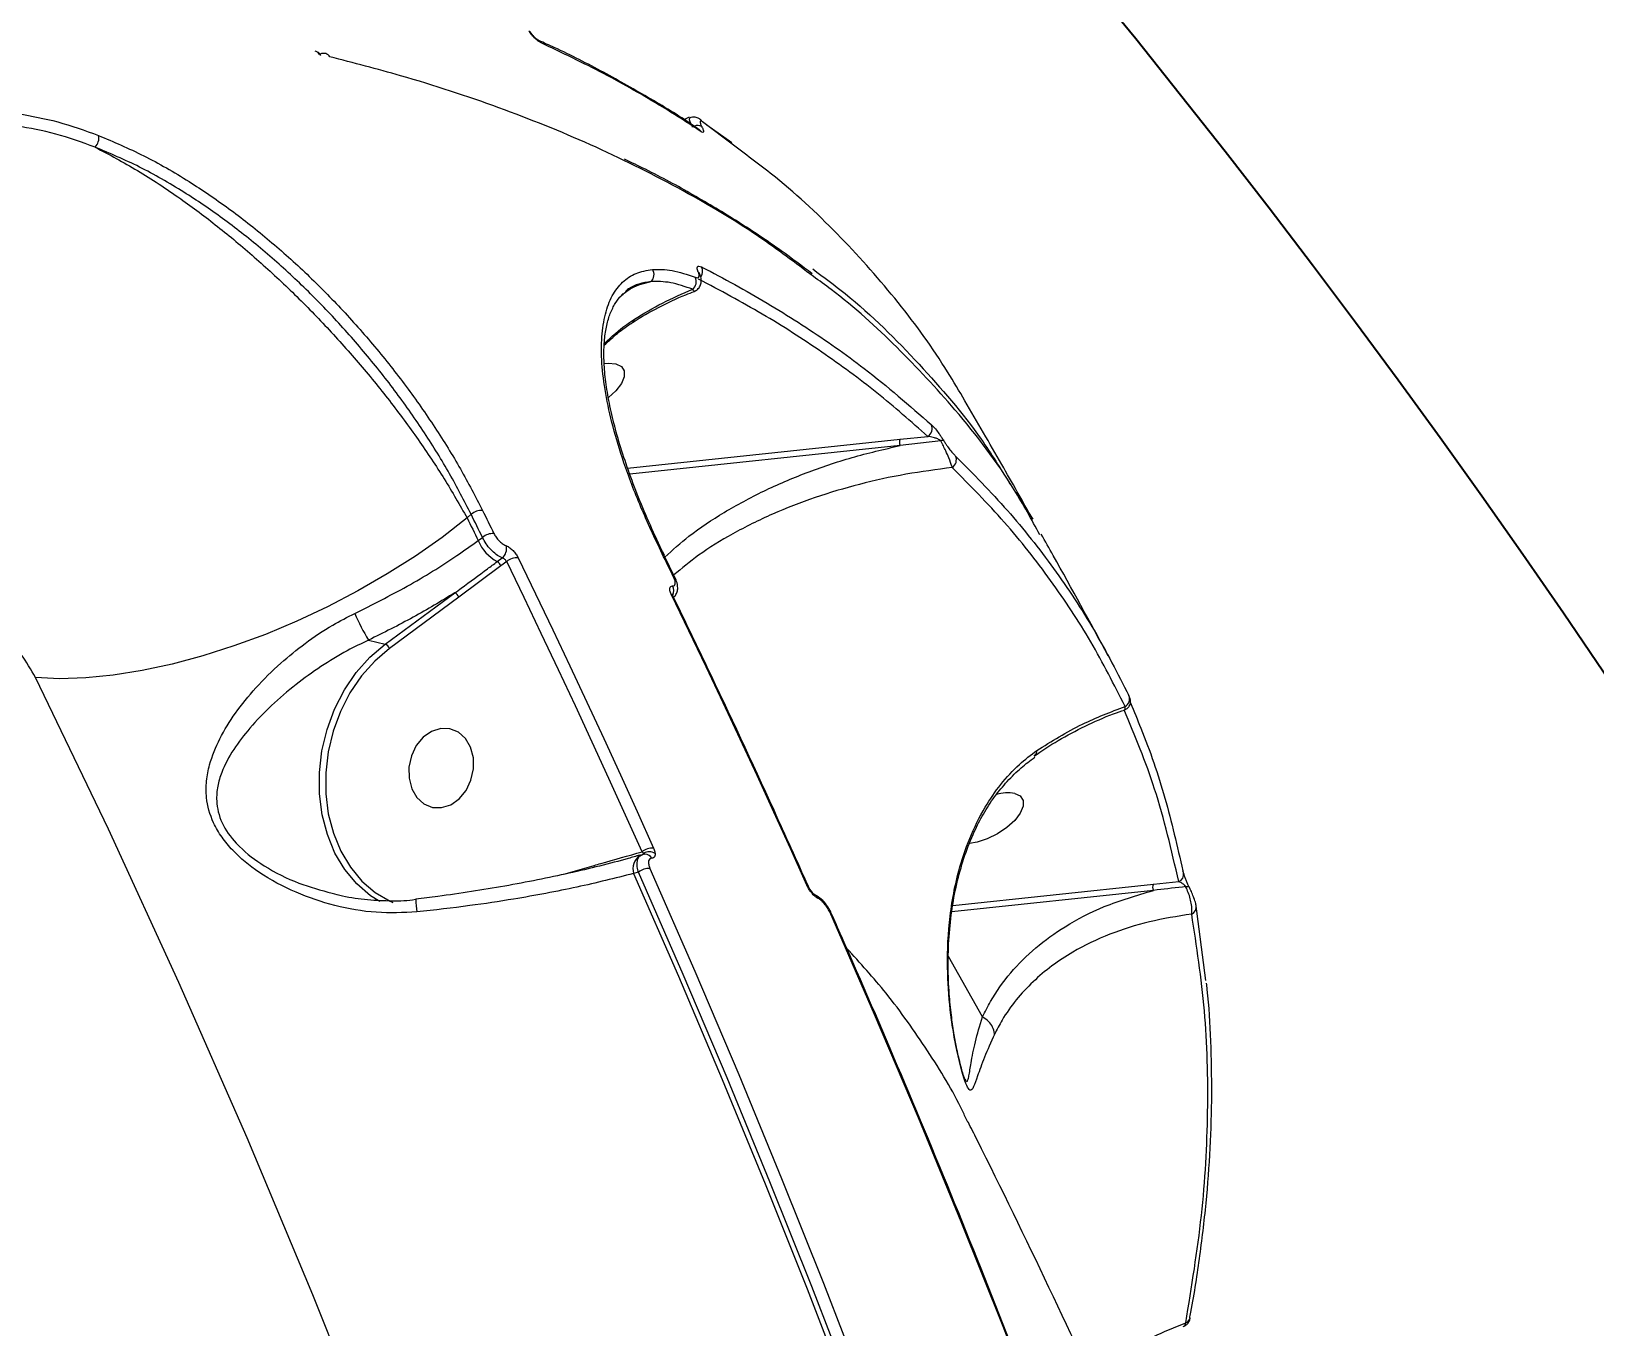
# Model space of a CAD drawing. Header units: millimetres. Extents: x -6901 to 7060, y -7557 to 6158.
# Drawn here: x -435.5 to -260.9, y 2770.2 to 2914.9 of the extents above; entities that cross this region are included whole.
import ezdxf

# ---------------------------------------------------------------- set-up
doc = ezdxf.new("R2010")
doc.units = ezdxf.units.MM
for name, color, linetype in [('DIKOM_ОБЪЕКТ', 7, 'Continuous'), ('DIKOM_РАЗМЕР_ЗОНА', 7, 'Continuous'), ('DIKOM_РАЗМЕР_ОБЪЕКТА', 7, 'Continuous')]:
    doc.layers.add(name, color=color, linetype=linetype)
doc.styles.add('style1', font='arial.ttf', dxfattribs={"width": 0.8})
doc.dimstyles.new('1-50', dxfattribs={"dimtxt": 300, "dimasz": 200, "dimexe": 100, "dimexo": 0, "dimgap": 100, "dimtad": 1, "dimtxsty": 'style1', "dimcen": 200, "dimclrd": 7, "dimclre": 7, "dimclrt": 7, "dimadec": 1, "dimazin": 2, "dimtfac": 1, "dimtmove": 0, "dimatfit": 2, "dimfxl": 0, "dimlwd": 25, "dimlwe": 18, "dimarcsym": 0})

# ---------------------------------------------------------------- blocks, each defined once
blk = doc.blocks.new('*D2')
at = {"layer": 'Defpoints', "color": 0, "transparency": 16777216}
for p in [(-1102.73, 4151.17), (-5819.23, -4492.42), (4721.24, -4492.42)]:
    blk.add_point(p, dxfattribs=at)
at = {"layer": 'DIKOM_РАЗМЕР_ОБЪЕКТА', "color": 7, "lineweight": 18, "transparency": 16777216}
for p, q in [((-1102.73, 4151.17), (-5919.23, 4151.17)), ((4721.24, -4492.42), (-5919.23, -4492.42))]:
    blk.add_line(p, q, dxfattribs=at)
at = {"layer": 'DIKOM_РАЗМЕР_ОБЪЕКТА', "color": 7, "lineweight": 25, "transparency": 16777216}
blk.add_line((-5819.23, 3951.17), (-5819.23, -4292.42), dxfattribs=at)
at = {"layer": 'DIKOM_РАЗМЕР_ОБЪЕКТА', "color": 7, "transparency": 16777216}
for points in [[(-5852.56, 3951.17), (-5785.89, 3951.17), (-5819.23, 4151.17)], [(-5852.56, -4292.42), (-5785.89, -4292.42), (-5819.23, -4492.42)]]:
    blk.add_solid(points, dxfattribs=at)
at = {"layer": 'DIKOM_РАЗМЕР_ОБЪЕКТА', "color": 7, "transparency": 16777216, "insert": (-6072.4, -170.63), "char_height": 300, "attachment_point": 5, "rotation": 90, "style": 'style1'}
blk.add_mtext('8650', dxfattribs=at)
blk = doc.blocks.new('*D3')
at = {"layer": 'Defpoints', "color": 0, "transparency": 16777216}
for p in [(-1553.27, 6158.28), (-6450.85, -6312.94), (5659.92, -6312.94)]:
    blk.add_point(p, dxfattribs=at)
at = {"layer": 'DIKOM_РАЗМЕР_ЗОНА', "color": 7, "lineweight": 18, "transparency": 16777216}
for p, q in [((-1553.27, 6158.28), (-6550.85, 6158.28)), ((5659.92, -6312.94), (-6550.85, -6312.94))]:
    blk.add_line(p, q, dxfattribs=at)
at = {"layer": 'DIKOM_РАЗМЕР_ЗОНА', "color": 7, "lineweight": 25, "transparency": 16777216}
blk.add_line((-6450.85, 5958.28), (-6450.85, -6112.94), dxfattribs=at)
at = {"layer": 'DIKOM_РАЗМЕР_ЗОНА', "color": 7, "transparency": 16777216}
for points in [[(-6484.18, 5958.28), (-6417.52, 5958.28), (-6450.85, 6158.28)], [(-6484.18, -6112.94), (-6417.52, -6112.94), (-6450.85, -6312.94)]]:
    blk.add_solid(points, dxfattribs=at)
at = {"layer": 'DIKOM_РАЗМЕР_ЗОНА', "color": 7, "transparency": 16777216, "insert": (-6704.02, -77.33), "char_height": 300, "attachment_point": 5, "rotation": 90, "style": 'style1'}
blk.add_mtext('12500', dxfattribs=at)

msp = doc.modelspace()

# ---------------------------------------------------------------- linework, layer by layer
at = {"layer": 'DIKOM_ОБЪЕКТ', "color": 7, "linetype": 'Continuous', "lineweight": 15}
for p, q in [((-362, 2905.268), (-362.595, 2904.985)), ((-360.91, 2903.908), (-360.911, 2903.909)), ((-357.065, 2902.131), (-360.527, 2904.76)), ((-357.239, 2902.386), (-360.014, 2904.37)), ((-360.854, 2887.836), (-360.861, 2887.85)), ((-369.385, 2885.56), (-369.563, 2885.405)), ((-368.876, 2866.069), (-338.433, 2869.302)), ((-338.433, 2869.302), (-335.354, 2869.621)), ((-333.912, 2869.123), (-338.43, 2868.602)), ((-338.43, 2868.602), (-368.625, 2865.394)), ((-325.224, 2862.836), (-323.635, 2860.372)), ((-386.349, 2860.916), (-386.799, 2860.507)), ((-385.56, 2857.981), (-385.082, 2858.333)), ((-383.019, 2855.158), (-387.708, 2851.655)), ((-383.442, 2855.629), (-382.88, 2856.043)), ((-382.375, 2855.633), (-383.019, 2855.158)), ((-363.571, 2853.788), (-364.839, 2856.373)), ((-395.954, 2846.415), (-388.183, 2852.143)), ((-387.708, 2851.655), (-395.479, 2845.926)), ((-397.811, 2846.864), (-395.954, 2846.415)), ((-367.257, 2822.897), (-367.454, 2822.839)), ((-375.991, 2820.709), (-372.596, 2821.705)), ((-367.662, 2820.961), (-368.222, 2820.796)), ((-310.145, 2818.909), (-332.667, 2816.516)), ((-332.567, 2817.228), (-310.148, 2819.61)), ((-310.148, 2819.61), (-307.326, 2819.897)), ((-392.535, 2817.909), (-392.535, 2817.907)), ((-305.454, 2817.434), (-304.319, 2808.85)), ((-305.373, 2817.209), (-305.378, 2817.235)), ((-329.23, 2804.788), (-333.041, 2811.545)), ((-306.038, 2771.163), (-306.033, 2771.19))]:
    msp.add_line(p, q, dxfattribs=at)
at = {"layer": 'DIKOM_ОБЪЕКТ', "color": 7, "linetype": 'Continuous', "lineweight": 15, "flags": 128}
for points in [[(-360.861, 2887.85), (-360.873, 2887.873), (-360.995, 2888.004)], [(-371.444, 2877.749), (-371.06, 2877.784), (-370.189, 2877.716)], [(-370.189, 2877.716), (-369.566, 2877.423), (-369.242, 2876.928), (-369.243, 2876.272), (-369.568, 2875.507), (-370.192, 2874.696), (-371.001, 2873.954)], [(-386.799, 2860.507), (-389.592, 2858.344), (-392.575, 2856.253), (-395.72, 2854.252), (-398.999, 2852.36), (-402.381, 2850.595), (-405.835, 2848.972), (-409.331, 2847.506), (-412.837, 2846.21), (-416.319, 2845.097), (-419.748, 2844.176), (-423.09, 2843.456), (-426.317, 2842.944), (-429.398, 2842.643), (-432.305, 2842.558), (-435.013, 2842.688)], [(-386.799, 2860.507), (-386.644, 2860.192), (-386.488, 2859.876), (-386.333, 2859.56), (-386.179, 2859.245), (-386.024, 2858.929), (-385.869, 2858.613), (-385.715, 2858.297), (-385.56, 2857.981)], [(-385.082, 2858.333), (-385.24, 2858.656), (-385.399, 2858.979), (-385.557, 2859.302), (-385.715, 2859.625), (-385.873, 2859.948), (-386.032, 2860.27), (-386.19, 2860.593), (-386.349, 2860.916)], [(-385.08, 2861.352), (-384.922, 2861.03), (-384.763, 2860.707), (-384.604, 2860.384), (-384.446, 2860.061), (-384.288, 2859.738), (-384.129, 2859.415), (-383.971, 2859.091), (-383.813, 2858.768)], [(-367.268, 2823.227), (-369.106, 2827.317), (-370.958, 2831.396), (-372.825, 2835.463), (-374.706, 2839.52), (-376.602, 2843.565), (-378.512, 2847.599), (-380.436, 2851.622), (-382.375, 2855.633)], [(-381.101, 2856.065), (-379.16, 2852.05), (-377.234, 2848.024), (-375.323, 2843.987), (-373.425, 2839.939), (-371.543, 2835.879), (-369.674, 2831.808), (-367.82, 2827.725), (-365.981, 2823.632)], [(-363.741, 2853.914), (-363.899, 2854.238), (-364.057, 2854.561), (-364.216, 2854.884), (-364.374, 2855.207), (-364.533, 2855.53), (-364.691, 2855.853), (-364.85, 2856.176), (-365.009, 2856.499)], [(-348.861, 2819.492), (-350.7, 2823.585), (-352.554, 2827.668), (-354.423, 2831.739), (-356.305, 2835.799), (-358.203, 2839.847), (-360.114, 2843.884), (-362.04, 2847.91), (-363.981, 2851.924)], [(-396.558, 2817.673), (-397.583, 2818.324), (-399.117, 2819.636), (-400.451, 2821.234), (-401.557, 2823.081), (-402.41, 2825.138), (-402.991, 2827.358), (-403.287, 2829.695), (-403.293, 2832.097), (-403.008, 2834.51), (-402.439, 2836.883), (-401.596, 2839.164), (-400.501, 2841.302), (-399.175, 2843.25), (-397.648, 2844.967), (-395.954, 2846.415)], [(-395.479, 2845.926), (-397.122, 2844.523), (-398.602, 2842.858), (-399.888, 2840.968), (-400.95, 2838.895), (-401.767, 2836.684), (-402.319, 2834.383), (-402.596, 2832.042), (-402.59, 2829.714), (-402.302, 2827.448), (-401.739, 2825.294), (-400.912, 2823.3), (-399.84, 2821.509), (-398.546, 2819.96), (-397.058, 2818.687), (-395.409, 2817.718), (-395.085, 2817.572)], [(-334.045, 2530.465), (-337.703, 2550.035), (-341.654, 2569.485), (-345.896, 2588.809), (-350.429, 2608), (-355.252, 2627.052), (-360.361, 2645.959), (-365.757, 2664.715), (-371.436, 2683.314), (-377.398, 2701.751), (-383.641, 2720.019), (-390.162, 2738.112), (-396.959, 2756.025), (-404.031, 2773.752), (-411.374, 2791.287), (-418.987, 2808.625), (-426.868, 2825.761), (-435.013, 2842.688)], [(-388.626, 2828.486), (-387.69, 2829.145), (-386.917, 2830.083), (-386.369, 2831.223), (-386.091, 2832.473), (-386.105, 2833.732), (-386.41, 2834.897), (-386.981, 2835.875), (-387.773, 2836.586), (-388.72, 2836.973), (-389.747, 2837.004), (-390.769, 2836.676), (-391.705, 2836.017), (-392.478, 2835.079), (-393.026, 2833.939), (-393.304, 2832.689), (-393.29, 2831.43), (-392.985, 2830.265), (-392.414, 2829.287), (-391.622, 2828.576), (-390.675, 2828.189), (-389.649, 2828.158), (-388.626, 2828.486)], [(-325.644, 2829.751), (-325.022, 2829.457), (-324.698, 2828.963), (-324.698, 2828.306), (-325.024, 2827.541), (-325.648, 2826.73), (-326.519, 2825.938), (-327.568, 2825.23), (-328.71, 2824.662), (-329.85, 2824.282), (-330.687, 2824.134)], [(-367.454, 2822.839), (-367.5, 2822.824), (-367.511, 2822.82)], [(-367.225, 2822.876), (-367.232, 2822.874), (-367.263, 2822.87)], [(-368.222, 2820.796), (-363.203, 2809.327), (-358.298, 2797.775), (-353.507, 2786.14), (-348.831, 2774.425), (-344.271, 2762.63), (-339.827, 2750.758), (-335.5, 2738.81), (-331.29, 2726.788)], [(-330.811, 2727.141), (-335.013, 2739.138), (-339.331, 2751.062), (-343.765, 2762.909), (-348.316, 2774.68), (-352.981, 2786.372), (-357.761, 2797.984), (-362.655, 2809.514), (-367.662, 2820.961)], [(-366.378, 2821.364), (-361.367, 2809.908), (-356.469, 2798.368), (-351.685, 2786.747), (-347.016, 2775.045), (-342.462, 2763.265), (-338.024, 2751.407), (-333.702, 2739.474), (-329.497, 2727.467)], [(-306.781, 2820.867), (-306.797, 2820.93), (-306.862, 2821.089)], [(-306.551, 2819.333), (-306.463, 2819.347), (-306.384, 2819.354), (-306.315, 2819.352), (-306.256, 2819.343), (-306.209, 2819.326), (-306.174, 2819.301), (-306.154, 2819.274)], [(-309.425, 2722.613), (-313.63, 2734.621), (-317.952, 2746.554), (-322.39, 2758.411), (-326.944, 2770.192), (-331.613, 2781.893), (-336.397, 2793.515), (-341.295, 2805.055), (-346.307, 2816.511)]]:
    msp.add_lwpolyline(points, dxfattribs=at)
at = {"layer": 'DIKOM_ОБЪЕКТ', "color": 7, "linetype": 'Continuous', "lineweight": 15}
for centre, radius, start, end in [((-403.945, 2911.972), 0.702, 27.64255, 76.85431), ((-404.002, 2911.68), 1, 29.36885, 76.57745), ((-379.24, 2913.24), 0.742, 29.08269, 66.06932), ((-403.364, 2912.026), 0.274, 31.62028, 81.24639), ((-402.824, 2911.395), 1, 76.23401, 113.59155), ((-402.766, 2911.684), 0.706, 27.74049, 75.2103), ((-361.047, 2903.463), 0.874, 58.89544, 114.87511), ((-361.327, 2903.281), 0.754, 29.39259, 56.5852), ((-361.186, 2904.387), 0.757, 29.52795, 58.41298), ((-429.46, 2902.946), 1.532, 317.66193, 10.49338), ((-366.965, 2887.68), 1.039, 311.97769, 34.58984), ((-361.56, 2888.069), 1.063, 323.37107, 26.23561), ((-362.298, 2886.88), 1.085, 309.71273, 27.79476), ((-335.885, 2870.497), 1.025, 301.23914, 24.9999), ((-337.805, 2868.955), 0.718, 151.01999, 209.43798), ((-333.723, 2868.674), 0.487, 71.20713, 112.89002), ((-333.173, 2866.991), 1.015, 303.03487, 25.00878), ((-385.171, 2859.556), 1.799, 87.0996, 130.8829), ((-383.905, 2856.965), 1.806, 87.08606, 130.7126), ((-381.161, 2859.811), 4.764, 202.58817, 241.39138), ((-383.704, 2857.051), 1.302, 309.27704, 16.37404), ((-383.9, 2854.791), 0.954, 22.61188, 61.35934), ((-381.2, 2854.262), 1.805, 86.84176, 130.59809), ((-365.059, 2856.253), 0.251, 28.58057, 78.33864), ((-363.792, 2853.667), 0.252, 29.30048, 78.24105), ((-388.525, 2851.336), 0.877, 21.35989, 67.07337), ((-364.029, 2851.676), 0.253, 28.61148, 78.9133), ((-364.829, 2852.368), 1.117, 333.4582, 29.70246), ((-379.773, 2858.007), 21.202, 202.61247, 211.70617), ((-396.295, 2845.608), 0.876, 21.32939, 67.11106), ((-313.741, 2840.275), 0.928, 297.60102, 25.29551), ((-326.382, 2825.137), 4.672, 80.91649, 106.12292), ((-366.1, 2821.763), 1.873, 86.37014, 128.57986), ((-366.345, 2821.273), 1.937, 127.01089, 194.25512), ((-367.309, 2823.09), 0.23, 291.55223, 353.78873), ((-366.477, 2821.947), 1.271, 58.49511, 118.35866), ((-366.913, 2822.127), 0.825, 26.78041, 89.35253), ((-373.233, 2821.623), 0.643, 348.18978, 7.37807), ((-366.493, 2819.484), 1.884, 86.51893, 128.38499), ((-307.663, 2820.724), 0.893, 292.163, 9.17771), ((-348.905, 2819.251), 0.245, 26.95411, 79.68221), ((-347.983, 2818.184), 0.823, 121.17876, 127.20827), ((-348.164, 2817.824), 0.609, 17.04703, 63.71655), ((-309.52, 2819.262), 0.718, 151.03661, 209.4311), ((-372.763, 2818.999), 19.803, 183.16088, 187.22842), ((-346.352, 2816.272), 0.243, 26.98009, 79.2099), ((-306.243, 2817.07), 0.881, 294.45128, 9.04252), ((-306.802, 2771.359), 0.788, 289.70296, 345.61667)]:
    msp.add_arc(centre, radius, start, end, dxfattribs=at)
for points, knots in [([(-378.592, 2913.601), (-378.611, 2913.61), (-378.715, 2913.661), (-378.941, 2913.818), (-379.275, 2914.131), (-379.612, 2914.517), (-379.797, 2914.788), (-379.89, 2914.924)], [0, 0, 0, 0, 0.0545959, 0.2913425, 0.5278301, 0.7639779, 1, 1, 1, 1]), ([(-378.927, 2913.913), (-378.926, 2913.912), (-378.917, 2913.909), (-378.95, 2913.925), (-379.024, 2913.978), (-379.161, 2914.092), (-379.353, 2914.283), (-379.574, 2914.543), (-379.731, 2914.755), (-379.791, 2914.855), (-379.796, 2914.863)], [0, 0, 0, 0, 0.0079189, 0.1040368, 0.2172355, 0.3650016, 0.5434822, 0.7553426, 0.9798172, 1, 1, 1, 1]), ([(-360.916, 2903.903), (-361.049, 2903.997), (-362.763, 2905.198), (-366.294, 2907.342), (-371.541, 2910.303), (-375.719, 2912.455), (-378.211, 2913.565), (-378.783, 2913.82)], [0, 0, 0, 0, 0.0249433, 0.3200972, 0.6160455, 0.9118716, 1, 1, 1, 1]), ([(-360.671, 2903.65), (-360.95, 2903.836), (-362.348, 2904.765), (-365.888, 2906.997), (-371.486, 2910.204), (-376.222, 2912.468), (-378.592, 2913.601)], [0, 0, 0, 0, 0.0507677, 0.2538472, 0.6266962, 1, 1, 1, 1]), ([(-348.129, 2887.475), (-350.142, 2888.994), (-354.84, 2892.539), (-363.158, 2897.448), (-372.822, 2902.254), (-383.176, 2906.419), (-392.954, 2909.641), (-399.483, 2911.326), (-402.142, 2912.012)], [0, 0, 0, 0, 0.1394921, 0.3256447, 0.5117974, 0.6932347, 0.875084, 1, 1, 1, 1]), ([(-436.882, 2905.653), (-435.443, 2905.397), (-432.544, 2904.88), (-429.491, 2903.779), (-427.954, 2903.225)], [0, 0, 0, 0, 0.4964936, 1, 1, 1, 1]), ([(-428.328, 2901.914), (-429.811, 2902.45), (-432.798, 2903.529), (-435.634, 2904.036), (-437.063, 2904.291)], [0, 0, 0, 0, 0.4964811, 1, 1, 1, 1]), ([(-361.62, 2904.171), (-361.635, 2904.2), (-361.749, 2904.427), (-361.914, 2904.797), (-362.016, 2905.118), (-361.964, 2905.137), (-361.942, 2905.145)], [0, 0, 0, 0, 0.048495, 0.3878171, 0.7398284, 1, 1, 1, 1]), ([(-360.76, 2905.006), (-360.788, 2905.027), (-360.914, 2905.123), (-361.185, 2905.242), (-361.603, 2905.3), (-361.849, 2905.204), (-361.952, 2905.163)], [0, 0, 0, 0, 0.0961697, 0.436969, 0.7614827, 1, 1, 1, 1]), ([(-360.527, 2904.76), (-360.594, 2904.798), (-360.726, 2904.873), (-360.802, 2904.799), (-360.772, 2904.593), (-360.674, 2904.364), (-360.604, 2904.228), (-360.595, 2904.211)], [0, 0, 0, 0, 0.2478565, 0.4958937, 0.736414, 0.9669705, 1, 1, 1, 1]), ([(-360.595, 2904.211), (-360.587, 2904.196), (-360.516, 2904.059), (-360.417, 2903.826), (-360.386, 2903.615), (-360.466, 2903.538), (-360.602, 2903.613), (-360.671, 2903.65)], [0, 0, 0, 0, 0.0299103, 0.2617992, 0.5039696, 0.7520433, 1, 1, 1, 1]), ([(-427.954, 2903.225), (-426.279, 2902.513), (-422.931, 2901.089), (-418.057, 2898.285), (-413.436, 2895.146), (-409.105, 2891.75), (-404.902, 2888.009), (-400.882, 2883.962), (-397.085, 2879.676), (-393.555, 2875.211), (-390.355, 2870.626), (-387.471, 2865.98), (-385.876, 2862.893), (-385.08, 2861.352)], [0, 0, 0, 0, 0.1009694, 0.2019355, 0.2903377, 0.3790213, 0.4674249, 0.5561128, 0.6450877, 0.7337804, 0.8224245, 0.911353, 1, 1, 1, 1]), ([(-331.2, 2873.579), (-331.835, 2874.662), (-334.069, 2878.475), (-338.531, 2884.657), (-344.961, 2891.909), (-351.125, 2897.757), (-355.476, 2900.961), (-357.065, 2902.131)], [0, 0, 0, 0, 0.0995089, 0.3502894, 0.6010693, 0.8542984, 1, 1, 1, 1]), ([(-428.328, 2901.914), (-426.764, 2901.084), (-423.637, 2899.423), (-419.033, 2896.381), (-414.66, 2893.11), (-410.56, 2889.691), (-406.538, 2885.991), (-402.646, 2882.042), (-398.929, 2877.902), (-395.434, 2873.624), (-392.222, 2869.261), (-389.288, 2864.863), (-387.628, 2861.957), (-386.799, 2860.507)], [0, 0, 0, 0, 0.1033751, 0.2067492, 0.2946079, 0.3827362, 0.47059, 0.5587494, 0.6471799, 0.7353374, 0.8234662, 0.9118688, 1, 1, 1, 1]), ([(-386.349, 2860.916), (-387.127, 2862.426), (-388.686, 2865.453), (-391.507, 2870.006), (-394.638, 2874.499), (-398.092, 2878.874), (-401.808, 2883.072), (-405.744, 2887.036), (-409.86, 2890.697), (-414.101, 2894.02), (-418.628, 2897.09), (-423.405, 2899.83), (-426.687, 2901.219), (-428.328, 2901.914)], [0, 0, 0, 0, 0.0886934, 0.1776664, 0.2663577, 0.3550669, 0.4440568, 0.5327613, 0.6211386, 0.7097991, 0.7981773, 0.8990864, 1, 1, 1, 1]), ([(-348.256, 2887.763), (-349.401, 2888.634), (-352.049, 2890.648), (-356.493, 2893.595), (-361.553, 2896.624), (-365.798, 2898.948), (-368.437, 2900.197), (-369.218, 2900.567)], [0, 0, 0, 0, 0.1821818, 0.4212284, 0.6602203, 0.8993841, 1, 1, 1, 1]), ([(-365.009, 2856.499), (-365.836, 2858.253), (-367.489, 2861.761), (-369.278, 2866.505), (-370.564, 2870.746), (-371.384, 2874.468), (-371.807, 2877.844), (-371.813, 2880.811), (-371.422, 2883.338), (-370.648, 2885.392), (-369.486, 2886.909), (-368, 2887.937), (-366.739, 2888.159), (-366.11, 2888.27)], [0, 0, 0, 0, 0.1021829, 0.2043679, 0.2924915, 0.3808914, 0.4690134, 0.5574028, 0.6460768, 0.7344679, 0.822883, 0.9115809, 1, 1, 1, 1]), ([(-366.11, 2888.27), (-365.394, 2888.278), (-363.951, 2888.293), (-362.213, 2887.69), (-361.338, 2887.386)], [0, 0, 0, 0, 0.4964925, 1, 1, 1, 1]), ([(-360.995, 2888.004), (-361.008, 2888.034), (-361.066, 2888.165), (-361.123, 2888.38), (-361.095, 2888.585), (-360.932, 2888.67), (-360.718, 2888.584), (-360.607, 2888.539)], [0, 0, 0, 0, 0.0490643, 0.2179073, 0.4266842, 0.7022478, 1, 1, 1, 1]), ([(-360.607, 2888.539), (-360.294, 2888.378), (-358.728, 2887.572), (-354.742, 2885.411), (-348.907, 2881.862), (-341.788, 2876.885), (-337.401, 2873.06), (-334.957, 2870.93)], [0, 0, 0, 0, 0.032166, 0.1608349, 0.4183959, 0.675956, 1, 1, 1, 1]), ([(-348.196, 2888.313), (-346.973, 2887.408), (-342.577, 2884.154), (-336.283, 2877.815), (-330.142, 2870.728), (-327.225, 2866.008), (-326.189, 2864.332)], [0, 0, 0, 0, 0.1332372, 0.4790195, 0.8150409, 1, 1, 1, 1]), ([(-369.902, 2885.044), (-369.562, 2885.356), (-368.703, 2886.144), (-367.392, 2886.652), (-366.451, 2886.867), (-366.27, 2886.908)], [0, 0, 0, 0, 0.3454585, 0.8744454, 1, 1, 1, 1]), ([(-366.27, 2886.908), (-367.185, 2886.758), (-368.255, 2886.583), (-369.011, 2885.889), (-369.12, 2885.789)], [0, 0, 0, 0, 0.8550072, 1, 1, 1, 1]), ([(-361.605, 2886.045), (-362.449, 2886.338), (-364.149, 2886.93), (-365.56, 2886.915), (-366.27, 2886.908)], [0, 0, 0, 0, 0.496485, 1, 1, 1, 1]), ([(-361.423, 2885.842), (-361.406, 2885.845), (-361.24, 2885.878), (-360.951, 2886.118), (-360.698, 2886.523), (-360.628, 2886.987), (-360.677, 2887.41), (-360.811, 2887.703), (-360.876, 2887.845)], [0, 0, 0, 0, 0.0216979, 0.2194422, 0.422287, 0.6037195, 0.8083267, 1, 1, 1, 1]), ([(-361.338, 2887.386), (-361.234, 2887.356), (-361.028, 2887.298), (-360.883, 2887.419), (-360.862, 2887.655), (-360.952, 2887.891), (-360.995, 2888.004)], [0, 0, 0, 0, 0.2974553, 0.5890315, 0.8028406, 1, 1, 1, 1]), ([(-335.354, 2869.621), (-337.217, 2871.265), (-340.943, 2874.553), (-347.142, 2879.086), (-353.747, 2883.348), (-358.545, 2885.908), (-360.943, 2887.188)], [0, 0, 0, 0, 0.2493145, 0.4986282, 0.7493132, 1, 1, 1, 1]), ([(-360.852, 2887.835), (-360.861, 2887.853), (-360.884, 2887.903), (-360.889, 2887.933), (-360.887, 2887.921), (-360.887, 2887.92)], [0, 0, 0, 0, 0.3451519, 0.9737161, 1, 1, 1, 1]), ([(-322.837, 2858.624), (-323.759, 2860.322), (-326.438, 2865.255), (-331.8, 2872.238), (-338.72, 2879.637), (-344.067, 2884.564), (-347.464, 2886.999), (-348.129, 2887.475)], [0, 0, 0, 0, 0.1533504, 0.4454187, 0.6924468, 0.9397639, 1, 1, 1, 1]), ([(-364.774, 2856.367), (-364.864, 2856.544), (-365.5, 2857.805), (-366.527, 2860.092), (-367.835, 2863.202), (-368.947, 2866.199), (-369.872, 2869.062), (-370.597, 2871.761), (-371.119, 2874.27), (-371.438, 2876.567), (-371.555, 2878.633), (-371.482, 2880.462), (-371.235, 2882.049), (-370.829, 2883.407), (-370.256, 2884.503), (-369.816, 2885.148), (-369.53, 2885.367), (-369.521, 2885.374)], [0, 0, 0, 0, 0.0126338, 0.0898049, 0.167265, 0.2447624, 0.322003, 0.3987594, 0.4748244, 0.5500533, 0.6243581, 0.6978238, 0.7710596, 0.8450539, 0.9202155, 0.9974139, 1, 1, 1, 1]), ([(-368.376, 2882.299), (-368.336, 2882.327), (-367.418, 2882.971), (-365.419, 2884.032), (-363.132, 2885.179), (-361.733, 2885.686), (-361.407, 2885.805)], [0, 0, 0, 0, 0.0196832, 0.4453079, 0.8705596, 1, 1, 1, 1]), ([(-368.103, 2882.717), (-367.079, 2883.336), (-365.023, 2884.58), (-362.747, 2885.555), (-361.605, 2886.045)], [0, 0, 0, 0, 0.4978633, 1, 1, 1, 1]), ([(-361.426, 2885.864), (-361.424, 2885.855), (-361.415, 2885.802), (-361.518, 2885.935), (-361.605, 2886.045)], [0, 0, 0, 0, 0.1691521, 1, 1, 1, 1]), ([(-371.477, 2879.798), (-371.063, 2880.188), (-370.124, 2881.072), (-369.066, 2881.889), (-368.446, 2882.249), (-368.381, 2882.287)], [0, 0, 0, 0, 0.4131892, 0.9379512, 1, 1, 1, 1]), ([(-371.469, 2880.008), (-370.651, 2880.756), (-369.557, 2881.758), (-368.397, 2882.524), (-368.103, 2882.717)], [0, 0, 0, 0, 0.7469197, 1, 1, 1, 1]), ([(-368.103, 2882.717), (-368.111, 2882.693), (-368.14, 2882.596), (-368.216, 2882.429), (-368.339, 2882.365), (-368.407, 2882.329)], [0, 0, 0, 0, 0.1320271, 0.5250488, 1, 1, 1, 1]), ([(-323.634, 2860.373), (-324.781, 2862.409), (-327.266, 2866.82), (-329.826, 2871.212), (-331.205, 2873.576)], [0, 0, 0, 0, 0.4617639, 1, 1, 1, 1]), ([(-334.957, 2870.93), (-334.923, 2870.898), (-334.758, 2870.742), (-334.452, 2870.401), (-334.068, 2869.901), (-333.781, 2869.489), (-333.638, 2869.254), (-333.566, 2869.136)], [0, 0, 0, 0, 0.0950865, 0.471949, 0.7157653, 0.857213, 1, 1, 1, 1]), ([(-333.912, 2869.123), (-333.935, 2869.145), (-333.979, 2869.188), (-334.091, 2869.261), (-334.305, 2869.369), (-334.699, 2869.502), (-335.066, 2869.582), (-335.305, 2869.614), (-335.354, 2869.621)], [0, 0, 0, 0, 0.0461034, 0.090106, 0.2101203, 0.4598209, 0.8891655, 1, 1, 1, 1]), ([(-332.62, 2866.141), (-332.634, 2866.193), (-332.713, 2866.47), (-332.931, 2867.069), (-333.293, 2867.893), (-333.616, 2868.564), (-333.811, 2868.933), (-333.912, 2869.123)], [0, 0, 0, 0, 0.0825345, 0.4350396, 0.6772324, 0.8329492, 1, 1, 1, 1]), ([(-333.566, 2869.136), (-333.496, 2869.021), (-333.357, 2868.793), (-333.081, 2868.396), (-332.718, 2867.92), (-332.434, 2867.599), (-332.282, 2867.449), (-332.253, 2867.42)], [0, 0, 0, 0, 0.1455901, 0.2899045, 0.5320839, 0.909786, 1, 1, 1, 1]), ([(-364.729, 2856.148), (-363.847, 2856.939), (-361.812, 2858.763), (-358.088, 2861.205), (-353.72, 2863.576), (-348.943, 2865.609), (-343.871, 2867.332), (-340.244, 2868.178), (-338.43, 2868.602)], [0, 0, 0, 0, 0.1291142, 0.298077, 0.471968, 0.6458725, 0.8229365, 1, 1, 1, 1]), ([(-332.253, 2867.42), (-330.279, 2865.423), (-326.33, 2861.428), (-321.209, 2854.908), (-316.635, 2848.039), (-314.146, 2843.127), (-312.902, 2840.672)], [0, 0, 0, 0, 0.2490975, 0.498194, 0.7490975, 1, 1, 1, 1]), ([(-332.62, 2866.141), (-334.357, 2865.912), (-337.918, 2865.444), (-343.026, 2864.308), (-348.009, 2862.828), (-352.746, 2860.993), (-357.081, 2858.832), (-360.791, 2856.573), (-362.826, 2854.883), (-363.737, 2854.126)], [0, 0, 0, 0, 0.1422525, 0.2915548, 0.4408591, 0.5926708, 0.744471, 0.8855747, 1, 1, 1, 1]), ([(-313.311, 2839.453), (-314.543, 2841.886), (-317.007, 2846.752), (-321.553, 2853.593), (-326.668, 2860.118), (-330.636, 2864.133), (-332.62, 2866.141)], [0, 0, 0, 0, 0.2490971, 0.4981941, 0.7490974, 1, 1, 1, 1]), ([(-383.813, 2858.768), (-383.736, 2858.629), (-383.582, 2858.352), (-383.243, 2857.956), (-382.873, 2857.634), (-382.604, 2857.477), (-382.472, 2857.425), (-382.455, 2857.418)], [0, 0, 0, 0, 0.2405325, 0.4810066, 0.7218828, 0.9628761, 1, 1, 1, 1]), ([(-315.206, 2845.128), (-317.233, 2848.864), (-319.7, 2853.409), (-322.239, 2857.906), (-322.69, 2858.706)], [0, 0, 0, 0, 0.8220855, 1, 1, 1, 1]), ([(-399.345, 2849.855), (-397.372, 2850.841), (-393.369, 2852.842), (-388.822, 2855.656), (-386.348, 2857.42), (-385.56, 2857.981)], [0, 0, 0, 0, 0.3984766, 0.8085172, 1, 1, 1, 1]), ([(-382.88, 2856.043), (-382.908, 2856.055), (-383.123, 2856.146), (-383.56, 2856.413), (-384.162, 2856.961), (-384.71, 2857.631), (-384.958, 2858.099), (-385.082, 2858.333)], [0, 0, 0, 0, 0.0371213, 0.2779573, 0.5187848, 0.7593498, 1, 1, 1, 1]), ([(-382.455, 2857.418), (-382.437, 2857.411), (-382.305, 2857.358), (-382.037, 2857.202), (-381.668, 2856.878), (-381.331, 2856.482), (-381.178, 2856.204), (-381.101, 2856.065)], [0, 0, 0, 0, 0.0373139, 0.2782272, 0.5190707, 0.7595186, 1, 1, 1, 1]), ([(-388.183, 2852.143), (-387.938, 2852.32), (-386.711, 2853.206), (-385.134, 2854.38), (-383.806, 2855.36), (-383.442, 2855.629)], [0, 0, 0, 0, 0.1536478, 0.768292, 1, 1, 1, 1]), ([(-382.375, 2855.633), (-382.405, 2855.676), (-382.464, 2855.763), (-382.59, 2855.885), (-382.727, 2855.981), (-382.825, 2856.028), (-382.873, 2856.041), (-382.88, 2856.043)], [0, 0, 0, 0, 0.2402495, 0.4812312, 0.7222738, 0.9628997, 1, 1, 1, 1]), ([(-363.859, 2852.921), (-363.784, 2852.93), (-363.635, 2852.949), (-363.541, 2853.151), (-363.559, 2853.457), (-363.656, 2853.736), (-363.731, 2853.893), (-363.741, 2853.914)], [0, 0, 0, 0, 0.2407133, 0.481308, 0.7220774, 0.9627635, 1, 1, 1, 1]), ([(-363.819, 2851.618), (-363.748, 2851.664), (-363.544, 2851.798), (-363.356, 2852.157), (-363.258, 2852.614), (-363.316, 2853.137), (-363.43, 2853.537), (-363.566, 2853.771), (-363.577, 2853.789)], [0, 0, 0, 0, 0.1025819, 0.2925124, 0.4769771, 0.690263, 0.9761426, 1, 1, 1, 1]), ([(-388.183, 2852.143), (-389.707, 2851.219), (-392.782, 2849.352), (-396.125, 2847.698), (-397.811, 2846.864)], [0, 0, 0, 0, 0.4956336, 1, 1, 1, 1]), ([(-363.981, 2851.924), (-363.991, 2851.945), (-364.065, 2852.103), (-364.161, 2852.383), (-364.178, 2852.689), (-364.083, 2852.892), (-363.933, 2852.911), (-363.859, 2852.921)], [0, 0, 0, 0, 0.0372963, 0.2779177, 0.5185619, 0.7592277, 1, 1, 1, 1]), ([(-363.802, 2851.794), (-363.819, 2851.827), (-363.861, 2851.912), (-363.888, 2851.997), (-363.894, 2852.04), (-363.893, 2852.029), (-363.893, 2852.028)], [0, 0, 0, 0, 0.2519302, 0.6299292, 0.9695597, 1, 1, 1, 1]), ([(-348.687, 2819.363), (-349.962, 2822.198), (-353.662, 2830.417), (-358.704, 2841.228), (-362.532, 2849.155), (-363.807, 2851.797)], [0, 0, 0, 0, 0.25979, 0.7532654, 1, 1, 1, 1]), ([(-435.013, 2842.688), (-435.505, 2843.559), (-436.484, 2845.289), (-438.666, 2847.681), (-441.09, 2849.559), (-443.36, 2850.665), (-444.62, 2850.842), (-445.145, 2850.916)], [0, 0, 0, 0, 0.2180238, 0.4332431, 0.6437934, 0.8514391, 1, 1, 1, 1]), ([(-392.408, 2816.507), (-393.923, 2816.439), (-397.001, 2816.299), (-401.564, 2817.115), (-405.999, 2818.594), (-409.892, 2820.674), (-412.617, 2822.899), (-414.23, 2824.841), (-415.39, 2826.817), (-415.971, 2828.988), (-415.949, 2831.154), (-415.518, 2833.367), (-414.482, 2835.905), (-412.72, 2838.756), (-410.437, 2841.577), (-407.802, 2844.196), (-404.903, 2846.556), (-402.108, 2848.447), (-400.174, 2849.432), (-399.345, 2849.855)], [0, 0, 0, 0, 0.074758, 0.1519097, 0.2273913, 0.3051771, 0.368848, 0.4010384, 0.4343293, 0.4904581, 0.5277997, 0.5660833, 0.6301007, 0.6957651, 0.7637277, 0.8332221, 0.8928267, 0.9540617, 1, 1, 1, 1]), ([(-397.811, 2846.864), (-398.609, 2846.481), (-400.454, 2845.596), (-403.185, 2843.918), (-406.037, 2841.858), (-408.718, 2839.557), (-411.056, 2837.136), (-412.951, 2834.661), (-414.122, 2832.494), (-414.697, 2830.553), (-414.862, 2828.698), (-414.341, 2826.446), (-413.128, 2824.733), (-411.538, 2823.1), (-409.278, 2821.416), (-405.765, 2819.655), (-403.128, 2818.933), (-401.88, 2818.591)], [0, 0, 0, 0, 0.055862, 0.1291133, 0.204292, 0.2880223, 0.3734698, 0.4509534, 0.530018, 0.5732853, 0.6175862, 0.6801752, 0.7419977, 0.75317, 0.8269648, 0.9180908, 1, 1, 1, 1]), ([(-323.182, 2834.527), (-321.52, 2835.57), (-318.456, 2837.493), (-314.926, 2838.838), (-313.311, 2839.453)], [0, 0, 0, 0, 0.5425534, 1, 1, 1, 1]), ([(-313.39, 2839.115), (-313.365, 2839.113), (-313.281, 2839.107), (-313.298, 2839.31), (-313.311, 2839.453)], [0, 0, 0, 0, 0.2920079, 1, 1, 1, 1]), ([(-313.375, 2839.083), (-313.275, 2839.127), (-313.072, 2839.217), (-312.864, 2839.459), (-312.747, 2839.712), (-312.705, 2839.939), (-312.71, 2840.128), (-312.737, 2840.268), (-312.765, 2840.359), (-312.793, 2840.434), (-312.841, 2840.547), (-312.904, 2840.678), (-312.951, 2840.775)], [0, 0, 0, 0, 0.1290765, 0.2606851, 0.3674302, 0.4578618, 0.5340109, 0.593764, 0.6378656, 0.6852039, 0.7703636, 1, 1, 1, 1]), ([(-312.729, 2839.857), (-312.329, 2838.916), (-310.865, 2835.467), (-308.741, 2829.29), (-307.489, 2823.824), (-306.862, 2821.089)], [0, 0, 0, 0, 0.1578993, 0.5785767, 1, 1, 1, 1]), ([(-323.481, 2833.915), (-322.6, 2834.506), (-320.797, 2835.717), (-317.806, 2837.275), (-315.312, 2838.405), (-313.779, 2838.915), (-313.368, 2839.052)], [0, 0, 0, 0, 0.2876057, 0.5889579, 0.8900276, 1, 1, 1, 1]), ([(-307.326, 2819.897), (-308.128, 2823.391), (-309.656, 2830.044), (-312.214, 2836.174), (-313.428, 2839.084)], [0, 0, 0, 0, 0.5252241, 1, 1, 1, 1]), ([(-327.903, 2802.832), (-328.298, 2801.958), (-329.095, 2800.194), (-329.773, 2798.226), (-330.169, 2797.078), (-330.434, 2796.615), (-330.665, 2796.541), (-330.98, 2796.989), (-331.473, 2798.391), (-332.005, 2800.494), (-332.455, 2802.817), (-332.897, 2805.772), (-333.233, 2809.943), (-333.067, 2815.377), (-332.172, 2820.462), (-330.733, 2824.785), (-329.131, 2828.043), (-327.227, 2830.809), (-325.266, 2832.962), (-323.84, 2834.033), (-323.182, 2834.527)], [0, 0, 0, 0, 0.0753129, 0.15212, 0.2131844, 0.2441318, 0.2756857, 0.3129811, 0.3506018, 0.4012223, 0.4378755, 0.4745853, 0.5507918, 0.6403392, 0.7326464, 0.7929988, 0.8549398, 0.9047749, 0.9561052, 1, 1, 1, 1]), ([(-323.182, 2834.527), (-323.186, 2834.499), (-323.207, 2834.316), (-323.286, 2834.065), (-323.458, 2833.971), (-323.525, 2833.934)], [0, 0, 0, 0, 0.1011179, 0.6485617, 1, 1, 1, 1]), ([(-331.94, 2800.475), (-332.006, 2800.776), (-332.182, 2801.566), (-332.452, 2803.085), (-332.743, 2805.08), (-332.995, 2807.571), (-333.113, 2810.507), (-333.016, 2813.73), (-332.668, 2816.933), (-332.076, 2819.981), (-331.252, 2822.832), (-330.267, 2825.314), (-329.16, 2827.503), (-327.916, 2829.39), (-326.483, 2831.119), (-324.969, 2832.618), (-323.915, 2833.409), (-323.412, 2833.787)], [0, 0, 0, 0, 0.0294152, 0.0772763, 0.1326044, 0.1981111, 0.2822453, 0.3708642, 0.4566595, 0.538877, 0.6174016, 0.6926211, 0.7524221, 0.8153472, 0.8780634, 0.9417851, 1, 1, 1, 1]), ([(-365.981, 2823.632), (-365.955, 2823.57), (-365.864, 2823.355), (-365.834, 2823.165), (-365.813, 2823.03)], [0, 0, 0, 0, 0.2880056, 1, 1, 1, 1]), ([(-367.523, 2822.857), (-367.948, 2822.731), (-369.376, 2822.306), (-372.006, 2821.626), (-375.388, 2820.822), (-378.929, 2820.073), (-382.579, 2819.384), (-386.301, 2818.769), (-389.629, 2818.28), (-391.716, 2818.032), (-392.539, 2817.934)], [0, 0, 0, 0, 0.0593715, 0.1997239, 0.3413629, 0.4837141, 0.6261068, 0.7678526, 0.9084775, 1, 1, 1, 1]), ([(-372.596, 2821.705), (-372.357, 2821.775), (-370.582, 2822.29), (-368.806, 2822.792), (-367.268, 2823.227)], [0, 0, 0, 0, 0.1343653, 1, 1, 1, 1]), ([(-367.662, 2820.961), (-367.684, 2821.039), (-367.778, 2821.368), (-367.843, 2821.911), (-367.747, 2822.459), (-367.538, 2822.799), (-367.321, 2822.85), (-367.241, 2822.869)], [0, 0, 0, 0, 0.0827134, 0.3481233, 0.6020928, 0.8521359, 1, 1, 1, 1]), ([(-367.08, 2823.065), (-367.118, 2823.102), (-367.171, 2823.154), (-367.246, 2823.21), (-367.268, 2823.227)], [0, 0, 0, 0, 0.7054882, 1, 1, 1, 1]), ([(-366.903, 2822.936), (-366.942, 2822.941), (-367.058, 2822.956), (-367.169, 2822.907), (-367.243, 2822.874)], [0, 0, 0, 0, 0.3380695, 1, 1, 1, 1]), ([(-367.03, 2822.937), (-367.028, 2822.939), (-367.015, 2822.953), (-367.021, 2822.993), (-367.061, 2823.042), (-367.08, 2823.065)], [0, 0, 0, 0, 0.0799682, 0.5548478, 1, 1, 1, 1]), ([(-366.177, 2822.499), (-366.259, 2822.483), (-366.421, 2822.45), (-366.543, 2822.232), (-366.557, 2821.912), (-366.478, 2821.6), (-366.397, 2821.41), (-366.378, 2821.364)], [0, 0, 0, 0, 0.2249637, 0.4495795, 0.6803011, 0.923781, 1, 1, 1, 1]), ([(-365.813, 2823.03), (-365.814, 2822.942), (-365.816, 2822.749), (-365.935, 2822.548), (-366.096, 2822.515), (-366.177, 2822.499)], [0, 0, 0, 0, 0.2986743, 0.6490904, 1, 1, 1, 1]), ([(-368.222, 2820.796), (-370.286, 2820.276), (-374.472, 2819.22), (-380.749, 2818.054), (-386.774, 2817.135), (-390.43, 2816.727), (-392.408, 2816.507)], [0, 0, 0, 0, 0.284862, 0.5777506, 0.7715687, 1, 1, 1, 1]), ([(-306.154, 2819.274), (-306.154, 2819.274), (-306.214, 2819.355), (-306.308, 2819.604), (-306.477, 2819.96), (-306.628, 2820.357), (-306.734, 2820.669), (-306.777, 2820.846), (-306.781, 2820.867), (-306.781, 2820.867)], [0, 0, 0, 0, 0.0001586, 0.160279, 0.3388251, 0.5475729, 0.7927736, 0.9929403, 1, 1, 1, 1]), ([(-392.533, 2817.887), (-392.544, 2817.885), (-393.414, 2817.73), (-395.222, 2817.691), (-397.946, 2817.806), (-400.194, 2818.119), (-401.495, 2818.476), (-401.882, 2818.583)], [0, 0, 0, 0, 0.0034677, 0.2812706, 0.5710416, 0.8722999, 1, 1, 1, 1]), ([(-348.481, 2818.839), (-348.524, 2818.901), (-348.673, 2819.114), (-348.783, 2819.335), (-348.861, 2819.492)], [0, 0, 0, 0, 0.2880065, 1, 1, 1, 1]), ([(-348.406, 2818.89), (-348.443, 2818.941), (-348.549, 2819.086), (-348.639, 2819.255), (-348.681, 2819.351), (-348.685, 2819.362)], [0, 0, 0, 0, 0.3272467, 0.9226288, 1, 1, 1, 1]), ([(-347.581, 2818.002), (-347.686, 2818.064), (-347.894, 2818.186), (-348.213, 2818.493), (-348.396, 2818.73), (-348.481, 2818.839)], [0, 0, 0, 0, 0.3509732, 0.7013593, 1, 1, 1, 1]), ([(-347.894, 2818.37), (-347.893, 2818.37), (-347.892, 2818.369), (-347.949, 2818.402), (-348.045, 2818.477), (-348.188, 2818.613), (-348.318, 2818.761), (-348.388, 2818.862), (-348.406, 2818.889)], [0, 0, 0, 0, 0.0633427, 0.2268101, 0.4038079, 0.6299721, 0.9018338, 1, 1, 1, 1]), ([(-346.141, 2816.383), (-346.158, 2816.423), (-346.279, 2816.723), (-346.639, 2817.279), (-347.218, 2817.963), (-347.668, 2818.225), (-347.889, 2818.353)], [0, 0, 0, 0, 0.0500561, 0.3723586, 0.6920661, 1, 1, 1, 1]), ([(-329.23, 2804.788), (-328.945, 2805.366), (-328.081, 2807.119), (-326.174, 2809.762), (-323.371, 2812.558), (-319.891, 2815.058), (-315.569, 2817.316), (-312.023, 2818.358), (-310.145, 2818.909)], [0, 0, 0, 0, 0.0822969, 0.2495042, 0.4172965, 0.5846549, 0.7802063, 1, 1, 1, 1]), ([(-306.551, 2819.333), (-306.674, 2819.319), (-307.876, 2819.185), (-309.072, 2819.039), (-310.145, 2818.909)], [0, 0, 0, 0, 0.1029232, 1, 1, 1, 1]), ([(-306.551, 2819.333), (-306.571, 2819.36), (-306.605, 2819.407), (-306.692, 2819.499), (-306.818, 2819.61), (-306.997, 2819.736), (-307.172, 2819.834), (-307.281, 2819.879), (-307.326, 2819.897)], [0, 0, 0, 0, 0.0789879, 0.1355787, 0.3029671, 0.5190871, 0.8023717, 1, 1, 1, 1]), ([(-305.878, 2816.268), (-305.864, 2816.384), (-305.828, 2816.673), (-305.875, 2817.262), (-306.024, 2817.97), (-306.249, 2818.683), (-306.449, 2819.114), (-306.551, 2819.333)], [0, 0, 0, 0, 0.1576365, 0.3931629, 0.5991361, 0.7967006, 1, 1, 1, 1]), ([(-305.381, 2817.207), (-305.396, 2817.292), (-305.44, 2817.545), (-305.599, 2818.015), (-305.837, 2818.613), (-306.041, 2819.061), (-306.152, 2819.267), (-306.179, 2819.317)], [0, 0, 0, 0, 0.1540488, 0.4577728, 0.7105584, 0.9295946, 1, 1, 1, 1]), ([(-346.307, 2816.511), (-346.385, 2816.668), (-346.542, 2816.982), (-346.878, 2817.431), (-347.244, 2817.802), (-347.47, 2817.937), (-347.581, 2818.002)], [0, 0, 0, 0, 0.2566395, 0.5136493, 0.7611825, 1, 1, 1, 1]), ([(-309.253, 2722.482), (-310.293, 2725.479), (-313.307, 2734.169), (-318.478, 2748.439), (-324.84, 2765.238), (-331.438, 2781.878), (-338.148, 2798.066), (-343.1, 2809.53), (-345.752, 2815.517), (-346.135, 2816.382)], [0, 0, 0, 0, 0.0934436, 0.27094, 0.4484381, 0.6259344, 0.8034329, 0.9715868, 1, 1, 1, 1]), ([(-305.878, 2816.268), (-307.478, 2816.015), (-310.695, 2815.506), (-315.136, 2814.068), (-319.594, 2811.934), (-323.033, 2809.391), (-325.518, 2806.711), (-326.935, 2804.725), (-327.63, 2803.366), (-327.903, 2802.832)], [0, 0, 0, 0, 0.1610242, 0.3238566, 0.4936611, 0.7083226, 0.8185381, 0.9287357, 1, 1, 1, 1]), ([(-306.536, 2770.616), (-305.882, 2774.638), (-304.573, 2782.682), (-303.945, 2794.288), (-304.226, 2805.563), (-305.328, 2812.7), (-305.878, 2816.268)], [0, 0, 0, 0, 0.2485954, 0.4971906, 0.7485953, 1, 1, 1, 1]), ([(-330.893, 2793.035), (-331.073, 2793.432), (-332.335, 2796.214), (-335.334, 2801.041), (-339.6, 2807.163), (-342.908, 2810.803), (-344.413, 2812.458)], [0, 0, 0, 0, 0.0552457, 0.3868833, 0.7211675, 1, 1, 1, 1]), ([(-306.094, 2771.17), (-306.076, 2771.254), (-305.621, 2773.484), (-304.988, 2777.772), (-304.217, 2784.021), (-303.766, 2790.155), (-303.583, 2796.184), (-303.716, 2802.085), (-303.937, 2806.208), (-304.197, 2808.326), (-304.226, 2808.557)], [0, 0, 0, 0, 0.0063977, 0.1685139, 0.3307551, 0.4930778, 0.655437, 0.8177778, 0.9800529, 1, 1, 1, 1]), ([(-331.186, 2797.82), (-331.119, 2797.706), (-330.971, 2797.459), (-330.857, 2797.715), (-330.715, 2798.336), (-330.519, 2799.716), (-330.08, 2801.936), (-329.564, 2803.796), (-329.223, 2804.779), (-329.223, 2804.78)], [0, 0, 0, 0, 0.0835839, 0.181852, 0.2830322, 0.4852338, 0.7402937, 0.9997269, 1, 1, 1, 1]), ([(-329.223, 2804.78), (-329.224, 2804.781), (-329.227, 2804.783), (-329.229, 2804.785), (-329.23, 2804.787), (-329.23, 2804.788)], [0, 0, 0, 0, 0.3421059, 0.7842766, 1, 1, 1, 1]), ([(-327.903, 2802.832), (-327.905, 2802.871), (-327.918, 2803.139), (-328.075, 2803.647), (-328.535, 2804.302), (-328.994, 2804.621), (-329.223, 2804.78)], [0, 0, 0, 0, 0.0545038, 0.3767615, 0.6883482, 1, 1, 1, 1]), ([(-331.19, 2797.793), (-331.187, 2797.788), (-331.173, 2797.764), (-331.255, 2797.942), (-331.398, 2798.365), (-331.612, 2799.101), (-331.799, 2799.813), (-331.91, 2800.336), (-331.94, 2800.475)], [0, 0, 0, 0, 0.0402312, 0.203647, 0.400352, 0.6254585, 0.900715, 1, 1, 1, 1]), ([(-209.081, 2333.695), (-209.193, 2335.43), (-209.72, 2343.569), (-210.871, 2358.084), (-212.633, 2377.218), (-214.689, 2396.296), (-217.024, 2415.314), (-219.641, 2434.265), (-222.539, 2453.146), (-225.718, 2471.95), (-229.178, 2490.671), (-232.917, 2509.305), (-236.934, 2527.845), (-241.23, 2546.287), (-245.802, 2564.624), (-250.65, 2582.853), (-255.773, 2600.966), (-261.169, 2618.958), (-266.837, 2636.825), (-272.776, 2654.56), (-278.983, 2672.159), (-285.457, 2689.616), (-292.198, 2706.925), (-299.2, 2724.082), (-306.466, 2741.081), (-313.987, 2757.919), (-321.775, 2774.584), (-327.443, 2786.267), (-330.517, 2792.391), (-330.851, 2793.056)], [0, 0, 0, 0, 0.0107126, 0.0502721, 0.0898336, 0.1293887, 0.168936, 0.2084746, 0.2480036, 0.2875218, 0.3270278, 0.3665203, 0.4059972, 0.4454582, 0.4849011, 0.5243247, 0.5637268, 0.6031063, 0.6424611, 0.6817893, 0.7210894, 0.7603601, 0.7995983, 0.8388031, 0.8779721, 0.9171042, 0.9561967, 0.9952484, 1, 1, 1, 1]), ([(-306.825, 2770.196), (-306.704, 2770.248), (-306.455, 2770.355), (-306.208, 2770.677), (-306.074, 2770.959), (-306.053, 2771.135), (-306.047, 2771.192)], [0, 0, 0, 0, 0.2794522, 0.5747517, 0.8633271, 1, 1, 1, 1]), ([(-317.105, 2764.475), (-316.9, 2764.665), (-315.813, 2765.671), (-313.507, 2767.232), (-310.21, 2769.141), (-307.766, 2770.123), (-306.536, 2770.616)], [0, 0, 0, 0, 0.0713745, 0.3773198, 0.6868563, 1, 1, 1, 1]), ([(-306.833, 2770.214), (-306.786, 2770.223), (-306.643, 2770.25), (-306.579, 2770.469), (-306.536, 2770.616)], [0, 0, 0, 0, 0.3239427, 1, 1, 1, 1])]:
    msp.add_open_spline(points, degree=3, knots=knots, dxfattribs=at)
at = {"layer": 'DIKOM_РАЗМЕР_ОБЪЕКТА'}
msp.add_arc((-1105.436, 2273.364), 1019.678, 345.536441, 42.546698, dxfattribs=at)

# ---------------------------------------------------------------- dimensions: what is measured, and where the dimension line sits
at = {"layer": 'DIKOM_РАЗМЕР_ЗОНА'}
dim = msp.add_linear_dim(base=(-6450.85, -6312.937), p1=(-1553.272, 6158.285), p2=(5659.925, -6312.937), angle=90, text='12500', dimstyle='1-50', dxfattribs=at)
dim.commit()
dim.dimension.update_dxf_attribs({"geometry": '*D3', "text_midpoint": (-6450.85, -77.326), "dimtype": 160})
at = {"layer": 'DIKOM_РАЗМЕР_ОБЪЕКТА'}
dim = msp.add_linear_dim(base=(-5819.225, -4492.425), p1=(-1102.732, 4151.169), p2=(4721.24, -4492.425), angle=90, text='8650', dimstyle='1-50', dxfattribs=at)
dim.commit()
dim.dimension.update_dxf_attribs({"geometry": '*D2', "text_midpoint": (-5819.225, -170.628), "dimtype": 160})

doc.saveas('drawing.dxf')
